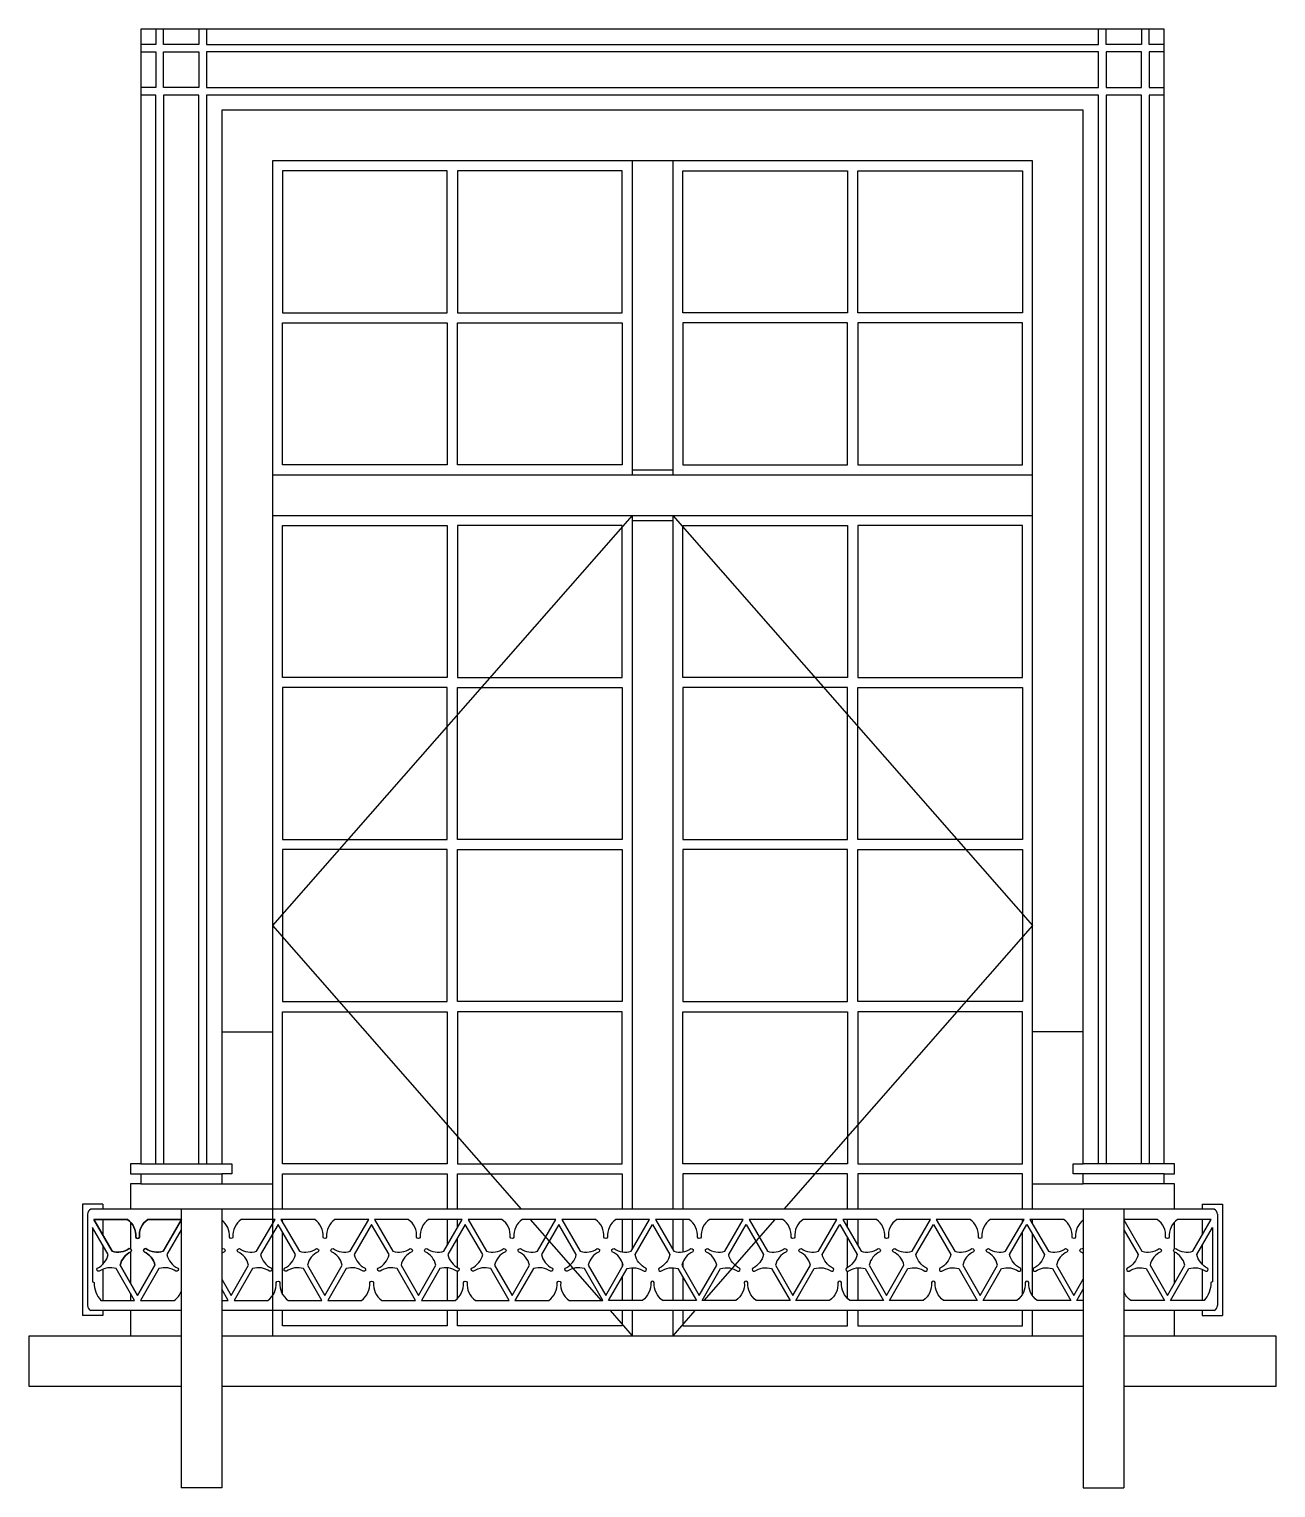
# Model space of a CAD drawing. Header units: metres. Extents: x 5235 to 7695, y 7742 to 10622.
import ezdxf

# ---------------------------------------------------------------- set-up
doc = ezdxf.new("R2010")
doc.units = ezdxf.units.M
for name, color, linetype in [('3', 3, 'Continuous'), ('4', 4, 'Continuous'), ('7', 7, 'Continuous')]:
    doc.layers.add(name, color=color, linetype=linetype)

# ---------------------------------------------------------------- blocks, each defined once
blk = doc.blocks.new('窗-031')
at = {"layer": '3'}
for p, q in [((890, 2010), (970, 2010)), ((180, 1920), (180, 300)), ((890, 1910), (970, 1910)), ((-80, 640), (80, 640)), ((1940, 640), (1780, 640)), ((-80, 620), (80, 620)), ((1940, 620), (1780, 620)), ((-80, 600), (80, 600)), ((1940, 600), (1780, 600)), ((-155, 530), (-155, 499.27)), ((2014.99, 530), (2014.99, 499.27)), ((-155, 479.27), (-155, 441.15)), ((2014.99, 479.27), (2014.99, 441.15)), ((-155, 431.53), (-155, 370)), ((2014.99, 431.53), (2014.99, 370)), ((2018.51, 370), (1951.91, 370))]:
    blk.add_line(p, q, dxfattribs=at)
for points in [[(-50, 2880), (-50, 2850), (-80, 2850)], [(35, 2880), (35, 2850), (-35, 2850), (-35, 2880)], [(50, 2880), (50, 2850), (1810, 2850), (1810, 2880)], [(1895, 2880), (1895, 2850), (1825, 2850), (1825, 2880)], [(1940, 2850), (1910, 2850), (1910, 2880)], [(-80, 2835), (-50, 2835), (-50, 2765), (-80, 2765)], [(1940, 2835), (1910, 2835), (1910, 2765), (1940, 2765)], [(-50, 640), (-50, 2750), (-80, 2750)], [(35, 640), (35, 2750), (-35, 2750), (-35, 640)], [(1810, 640), (1810, 2750), (50, 2750), (50, 640)], [(1895, 640), (1895, 2750), (1825, 2750), (1825, 640)], [(1940, 2750), (1910, 2750), (1910, 640)], [(890, 1920), (180, 1110), (670.86, 550)], [(970, 1920), (1680, 1110), (1189.14, 550)], [(200, 550), (200, 620), (525, 620), (525, 550)], [(545, 550), (545, 620), (870, 620), (870, 550)], [(1315, 550), (1315, 620), (990, 620), (990, 550)], [(1660, 550), (1660, 620), (1335, 620), (1335, 550)], [(200, 524.4), (200, 530)], [(525, 530), (525, 478.52)], [(545, 513.16), (545, 530)], [(688.39, 530), (828.64, 370)], [(870, 530), (870, 465.89)], [(990, 530), (990, 465.89)], [(1171.6, 530), (1031.36, 370)], [(1315, 513.16), (1315, 530)], [(1335, 530), (1335, 478.52)], [(1660, 524.4), (1660, 530)], [(200, 381.85), (200, 504.4)], [(545, 435.15), (545, 493.16)], [(1315, 435.15), (1315, 493.16)], [(1660, 381.85), (1660, 504.4)], [(525, 434.51), (525, 370)], [(870, 445.85), (870, 436.07)], [(990, 445.85), (990, 436.07)], [(1335, 434.51), (1335, 370)], [(545, 373.71), (545, 427.55)], [(870, 416.07), (870, 370)], [(990, 416.08), (990, 370)], [(1315, 373.71), (1315, 427.55)], [(80, 370), (92.84, 370), (80, 392.24)], [(1780, 370), (1767.15, 370), (1780, 392.24)], [(525, 350), (525, 320), (200, 320), (200, 350)], [(870, 350), (870, 320), (545, 320), (545, 350)], [(846.17, 350), (890, 300)], [(1013.83, 350), (970, 300)], [(990, 350), (990, 320), (1315, 320), (1315, 350)], [(1335, 350), (1335, 320), (1660, 320), (1660, 350)]]:
    blk.add_lwpolyline(points, dxfattribs=at)
for points in [[(35, 2835), (35, 2765), (-35, 2765), (-35, 2835)], [(1810, 2835), (50, 2835), (50, 2765), (1810, 2765)], [(1825, 2765), (1895, 2765), (1895, 2835), (1825, 2835)], [(525, 2320), (525, 2600), (200, 2600), (200, 2320)], [(545, 2320), (870, 2320), (870, 2600), (545, 2600)], [(1315, 2320), (990, 2320), (990, 2600), (1315, 2600)], [(1335, 2320), (1335, 2600), (1660, 2600), (1660, 2320)], [(200, 2020), (200, 2300), (525, 2300), (525, 2020)], [(545, 2020), (545, 2300), (870, 2300), (870, 2020)], [(1315, 2020), (1315, 2300), (990, 2300), (990, 2020)], [(1660, 2020), (1660, 2300), (1335, 2300), (1335, 2020)], [(200, 1600), (200, 1900), (525, 1900), (525, 1600)], [(545, 1900), (545, 1600), (870, 1600), (870, 1900)], [(1315, 1900), (1315, 1600), (990, 1600), (990, 1900)], [(1660, 1600), (1660, 1900), (1335, 1900), (1335, 1600)], [(200, 1580), (200, 1280), (525, 1280), (525, 1580)], [(545, 1280), (545, 1580), (870, 1580), (870, 1280)], [(1315, 1280), (1315, 1580), (990, 1580), (990, 1280)], [(1660, 1580), (1660, 1280), (1335, 1280), (1335, 1580)], [(200, 1260), (200, 960), (525, 960), (525, 1260)], [(545, 960), (545, 1260), (870, 1260), (870, 960)], [(1315, 960), (1315, 1260), (990, 1260), (990, 960)], [(1660, 1260), (1660, 960), (1335, 960), (1335, 1260)], [(200, 640), (200, 940), (525, 940), (525, 640)], [(545, 940), (545, 640), (870, 640), (870, 940)], [(1315, 940), (1315, 640), (990, 640), (990, 940)], [(1660, 640), (1660, 940), (1335, 940), (1335, 640)]]:
    blk.add_lwpolyline(points, close=True, dxfattribs=at)
for points in [[(0, 530), (-66.14, 530, 0.26), (-82.58, 494.85, -0.8), (-89.69, 494.85, 0.26), (-106.14, 530), (-172.74, 530), (-136.39, 467.05, 0.23), (-102.71, 472.28, -0.8), (-99.16, 466.13, 0.23), (-120.53, 439.58), (-86.14, 380), (-51.74, 439.58, 0.23), (-73.11, 466.13, -0.8), (-69.56, 472.28, 0.23), (-35.88, 467.05), (0, 529.19)], [(80, 412.24), (98.62, 380), (133.01, 439.58, 0.23), (111.64, 466.13, -0.8), (115.2, 472.28, 0.23), (148.88, 467.05), (185.22, 530), (118.62, 530, 0.26), (102.17, 494.85, -0.8), (95.07, 494.85, 0.25), (80, 528.98, 0.25)], [(1780, 528.98, 0.25), (1764.93, 494.85, -0.8), (1757.83, 494.85, 0.26), (1741.38, 530), (1674.78, 530), (1711.12, 467.05, 0.23), (1744.8, 472.28, -0.8), (1748.35, 466.13, 0.23), (1726.98, 439.58), (1761.38, 380), (1780, 412.24)], [(1860, 529.19), (1895.87, 467.05, 0.23), (1929.55, 472.28, -0.8), (1933.11, 466.13, 0.23), (1911.74, 439.58), (1946.13, 380), (1980.53, 439.58, 0.23), (1959.16, 466.13, -0.8), (1962.71, 472.28, 0.23), (1996.39, 467.05), (2032.74, 530), (1966.13, 530, 0.26), (1949.68, 494.85, -0.8), (1942.58, 494.85, 0.26), (1926.13, 530), (1860, 530)], [(0, 509.19), (-28.16, 460.42, 0.23), (-6.79, 433.87, -0.8), (-10.34, 427.72, 0.23), (-44.02, 432.95), (-80.36, 370), (-13.76, 370, 0.14), (0, 387.43)], [(1860, 509.19), (1888.15, 460.42, -0.23), (1866.79, 433.87, 0.8), (1870.34, 427.72, -0.23), (1904.02, 432.95), (1940.36, 370), (1873.76, 370, -0.14), (1860, 387.43)], [(80, 470.97, 0.02), (82.04, 472.28, -0.8), (85.59, 466.13, 0.04), (80, 462.89)], [(1780, 462.89, 0.04), (1774.41, 466.13, -0.8), (1777.96, 472.28, 0.02), (1780, 470.97, 0.02)]]:
    blk.add_lwpolyline(points, format="xyb", dxfattribs=at)
for points in [[(-35.88, 467.05, -0.23), (-69.56, 472.28, 0.8), (-73.11, 466.13, -0.23), (-51.74, 439.58), (-86.14, 380), (-120.53, 439.58, -0.23), (-99.16, 466.13, 0.8), (-102.71, 472.28, -0.23), (-136.39, 467.05), (-172.74, 530), (-106.14, 530, -0.26), (-89.69, 494.85, 0.8), (-82.58, 494.85, -0.26), (-66.14, 530), (0.47, 530)], [(241.25, 432.95, 0.23), (207.57, 427.72, -0.8), (204.02, 433.87, 0.23), (225.39, 460.42), (190.99, 520), (156.6, 460.42, 0.23), (177.96, 433.87, -0.8), (174.41, 427.72, 0.23), (140.73, 432.95), (104.39, 370), (170.99, 370, 0.26), (187.44, 405.15, -0.8), (194.54, 405.15, 0.26), (210.99, 370), (277.6, 370)], [(233.11, 467.05, 0.23), (266.79, 472.28, -0.8), (270.34, 466.13, 0.23), (248.97, 439.58), (283.37, 380), (317.77, 439.58, 0.23), (296.4, 466.13, -0.8), (299.95, 472.28, 0.23), (333.63, 467.05), (369.97, 530), (303.37, 530, 0.26), (286.92, 494.85, -0.8), (279.82, 494.85, 0.26), (263.37, 530), (196.77, 530)], [(426, 432.95, 0.23), (392.32, 427.72, -0.8), (388.77, 433.87, 0.23), (410.14, 460.42), (375.74, 520), (341.35, 460.42, 0.23), (362.72, 433.87, -0.8), (359.17, 427.72, 0.23), (325.49, 432.95), (289.14, 370), (355.74, 370, 0.26), (372.19, 405.15, -0.8), (379.3, 405.15, 0.26), (395.74, 370), (462.35, 370)], [(417.86, 467.05, 0.23), (451.54, 472.28, -0.8), (455.09, 466.13, 0.23), (433.72, 439.58), (468.12, 380), (502.52, 439.58, 0.23), (481.15, 466.13, -0.8), (484.7, 472.28, 0.23), (518.38, 467.05), (554.72, 530), (488.12, 530, 0.26), (471.67, 494.85, -0.8), (464.57, 494.85, 0.26), (448.12, 530), (381.52, 530)], [(610.76, 432.95, 0.23), (577.08, 427.72, -0.8), (573.52, 433.87, 0.23), (594.89, 460.42), (560.5, 520), (526.1, 460.42, 0.23), (547.47, 433.87, -0.8), (543.92, 427.72, 0.23), (510.24, 432.95), (473.89, 370), (540.5, 370, 0.26), (556.95, 405.15, -0.8), (564.05, 405.15, 0.26), (580.5, 370), (647.1, 370)], [(602.61, 467.05, 0.23), (636.29, 472.28, -0.8), (639.84, 466.13, 0.23), (618.48, 439.58), (652.87, 380), (687.27, 439.58, 0.23), (665.9, 466.13, -0.8), (669.45, 472.28, 0.23), (703.13, 467.05), (739.48, 530), (672.87, 530, 0.26), (656.42, 494.85, -0.8), (649.32, 494.85, 0.26), (632.87, 530), (566.27, 530)], [(795.51, 432.95, 0.23), (761.83, 427.72, -0.8), (758.28, 433.87, 0.23), (779.65, 460.42), (745.25, 520), (710.85, 460.42, 0.23), (732.22, 433.87, -0.8), (728.67, 427.72, 0.23), (694.99, 432.95), (658.65, 370), (725.25, 370, 0.26), (741.7, 405.15, -0.8), (748.8, 405.15, 0.26), (765.25, 370), (831.85, 370)], [(787.37, 467.05, 0.23), (821.05, 472.28, -0.8), (824.6, 466.13, 0.23), (803.23, 439.58), (837.63, 380), (872.02, 439.58, 0.23), (850.65, 466.13, -0.8), (854.2, 472.28, 0.23), (887.88, 467.05), (924.23, 530), (857.63, 530, 0.26), (841.18, 494.85, -0.8), (834.07, 494.85, 0.26), (817.63, 530), (751.02, 530)], [(879.74, 432.95, -0.23), (913.42, 427.72, 0.8), (916.97, 433.87, -0.23), (895.6, 460.42), (930, 520), (964.4, 460.42, -0.23), (943.03, 433.87, 0.8), (946.58, 427.72, -0.23), (980.26, 432.95), (1016.6, 370), (950, 370, -0.26), (933.55, 405.15, 0.8), (926.45, 405.15, -0.26), (910, 370), (843.4, 370)], [(972.11, 467.05, 0.23), (1005.79, 472.28, -0.8), (1009.35, 466.13, 0.23), (987.98, 439.58), (1022.37, 380), (1056.77, 439.58, 0.23), (1035.4, 466.13, -0.8), (1038.95, 472.28, 0.23), (1072.63, 467.05), (1108.98, 530), (1042.37, 530, 0.26), (1025.92, 494.85, -0.8), (1018.82, 494.85, 0.26), (1002.37, 530), (935.77, 530)], [(1064.49, 432.95, -0.23), (1098.17, 427.72, 0.8), (1101.72, 433.87, -0.23), (1080.35, 460.42), (1114.75, 520), (1149.15, 460.42, -0.23), (1127.78, 433.87, 0.8), (1131.33, 427.72, -0.23), (1165.01, 432.95), (1201.35, 370), (1134.75, 370, -0.26), (1118.3, 405.15, 0.8), (1111.2, 405.15, -0.26), (1094.75, 370), (1028.15, 370)], [(1156.87, 467.05, 0.23), (1190.55, 472.28, -0.8), (1194.1, 466.13, 0.23), (1172.73, 439.58), (1207.13, 380), (1241.52, 439.58, 0.23), (1220.15, 466.13, -0.8), (1223.7, 472.28, 0.23), (1257.38, 467.05), (1293.73, 530), (1227.13, 530, 0.26), (1210.68, 494.85, -0.8), (1203.57, 494.85, 0.26), (1187.13, 530), (1120.52, 530)], [(1249.24, 432.95, -0.23), (1282.92, 427.72, 0.8), (1286.47, 433.87, -0.23), (1265.1, 460.42), (1299.5, 520), (1333.9, 460.42, -0.23), (1312.53, 433.87, 0.8), (1316.08, 427.72, -0.23), (1349.76, 432.95), (1386.1, 370), (1319.5, 370, -0.26), (1303.05, 405.15, 0.8), (1295.95, 405.15, -0.26), (1279.5, 370), (1212.9, 370)], [(1341.62, 467.05, 0.23), (1375.3, 472.28, -0.8), (1378.85, 466.13, 0.23), (1357.48, 439.58), (1391.88, 380), (1426.27, 439.58, 0.23), (1404.91, 466.13, -0.8), (1408.46, 472.28, 0.23), (1442.14, 467.05), (1478.48, 530), (1411.88, 530, 0.26), (1395.43, 494.85, -0.8), (1388.33, 494.85, 0.26), (1371.88, 530), (1305.27, 530)], [(1433.99, 432.95, -0.23), (1467.67, 427.72, 0.8), (1471.23, 433.87, -0.23), (1449.86, 460.42), (1484.25, 520), (1518.65, 460.42, -0.23), (1497.28, 433.87, 0.8), (1500.83, 427.72, -0.23), (1534.51, 432.95), (1570.86, 370), (1504.25, 370, -0.26), (1487.8, 405.15, 0.8), (1480.7, 405.15, -0.26), (1464.25, 370), (1397.65, 370)], [(1526.37, 467.05, 0.23), (1560.05, 472.28, -0.8), (1563.6, 466.13, 0.23), (1542.23, 439.58), (1576.63, 380), (1611.03, 439.58, 0.23), (1589.66, 466.13, -0.8), (1593.21, 472.28, 0.23), (1626.89, 467.05), (1663.23, 530), (1596.63, 530, 0.26), (1580.18, 494.85, -0.8), (1573.08, 494.85, 0.26), (1556.63, 530), (1490.03, 530)], [(1618.75, 432.95, -0.23), (1652.43, 427.72, 0.8), (1655.98, 433.87, -0.23), (1634.61, 460.42), (1669.01, 520), (1703.4, 460.42, -0.23), (1682.03, 433.87, 0.8), (1685.58, 427.72, -0.23), (1719.26, 432.95), (1755.61, 370), (1689.01, 370, -0.26), (1672.56, 405.15, 0.8), (1665.45, 405.15, -0.26), (1649.01, 370), (1582.4, 370)], [(-144.11, 460.42), (-175, 513.91), (-175, 406.55, -0.37), (-172.1, 405.15, 0.18), (-158.51, 370), (-91.91, 370), (-128.25, 432.95), (-128.25, 432.95, 0.23), (-161.93, 427.72, -0.8), (-165.48, 433.87, 0.23)], [(2004.11, 460.42), (2034.99, 513.91), (2034.99, 406.55, 0.37), (2032.09, 405.15, -0.18), (2018.51, 370), (1951.91, 370), (1988.25, 432.95), (1988.25, 432.95, -0.23), (2021.93, 427.72, 0.8), (2025.48, 433.87, -0.23)]]:
    blk.add_lwpolyline(points, format="xyb", close=True, dxfattribs=at)
at = {"layer": '4'}
for points in [[(1960, 550), (1960, 600), (1940, 600), (1940, 620), (1960, 620), (1960, 640), (1940, 640), (1940, 2880), (-80, 2880), (-80, 640), (-100, 640), (-100, 620), (-80, 620), (-80, 600), (-100, 600), (-100, 550)], [(1680, 600), (1780, 600), (1780, 620), (1760, 620), (1760, 640), (1780, 640), (1780, 2720), (80, 2720), (80, 640), (100, 640), (100, 620), (80, 620), (80, 600), (180, 600)], [(1680, 550), (1680, 2620), (180, 2620), (180, 550)], [(-100, 524.62), (-100, 472.07)], [(180, 530), (180, 520.96)], [(1680, 520.96), (1680, 530)], [(1960, 472.07), (1960, 524.62)], [(180, 500.96), (180, 378.86)], [(1680, 378.86), (1680, 500.96)], [(-100, 465.72), (-100, 404.02)], [(1960, 404.02), (1960, 465.72)], [(-100, 384.02), (-100, 370)], [(-100, 350), (-100, 300)], [(180, 350), (180, 300), (1680, 300), (1680, 350)], [(1960, 300), (1960, 350)], [(0, 200), (-300, 200), (-300, 300), (0, 300)], [(80, 300), (1780, 300)], [(1860, 300), (2160, 300), (2160, 200), (1860, 200)], [(1780, 200), (80, 200)]]:
    blk.add_lwpolyline(points, dxfattribs=at)
at = {"layer": '7'}
for p, q in [((890, 2620), (890, 2000)), ((970, 2620), (970, 2000)), ((180, 2000), (1680, 2000)), ((180, 1920), (1680, 1920)), ((890, 1920), (890, 550)), ((970, 1920), (970, 550)), ((80, 900), (180, 900)), ((1780, 900), (1680, 900)), ((-195, 560), (-195, 340)), ((-155, 560), (-195, 560)), ((2038.51, 550), (-178.51, 550)), ((-155, 560), (-155, 550)), ((0, 550), (0, 0)), ((80, 550), (80, 0)), ((1780, 550), (1780, 0)), ((1860, 550), (1860, 0)), ((2014.99, 560), (2014.99, 550)), ((2014.99, 560), (2054.99, 560)), ((2054.99, 560), (2054.99, 340)), ((-185, 540), (-185, 360)), ((890, 530), (890, 470.71)), ((970, 530), (970, 470.71)), ((2044.99, 540), (2044.99, 360)), ((890, 434.63), (890, 370)), ((970, 434.63), (970, 370)), ((0, 350), (-178.51, 350)), ((-155, 350), (-155, 340)), ((1780, 350), (80, 350)), ((890, 350), (890, 300)), ((970, 350), (970, 300)), ((2038.51, 350), (1860, 350)), ((2014.99, 350), (2014.99, 340)), ((-155, 340), (-195, 340)), ((2014.99, 340), (2054.99, 340)), ((80, 0), (0, 0)), ((1780, 0), (1860, 0))]:
    blk.add_line(p, q, dxfattribs=at)
for centre, start, end in [((-174.04, 540), 114.08, 180), ((2034.04, 540), 0, 65.92), ((-174.04, 360), 180, 245.92), ((2034.04, 360), 294.08, 0)]:
    blk.add_arc(centre, 10.95, start, end, dxfattribs=at)

msp = doc.modelspace()

# ---------------------------------------------------------------- block references
at = {"layer": '3'}
msp.add_blockref('窗-031', (5535.41, 7742.22), dxfattribs=at)

doc.saveas('drawing.dxf')
